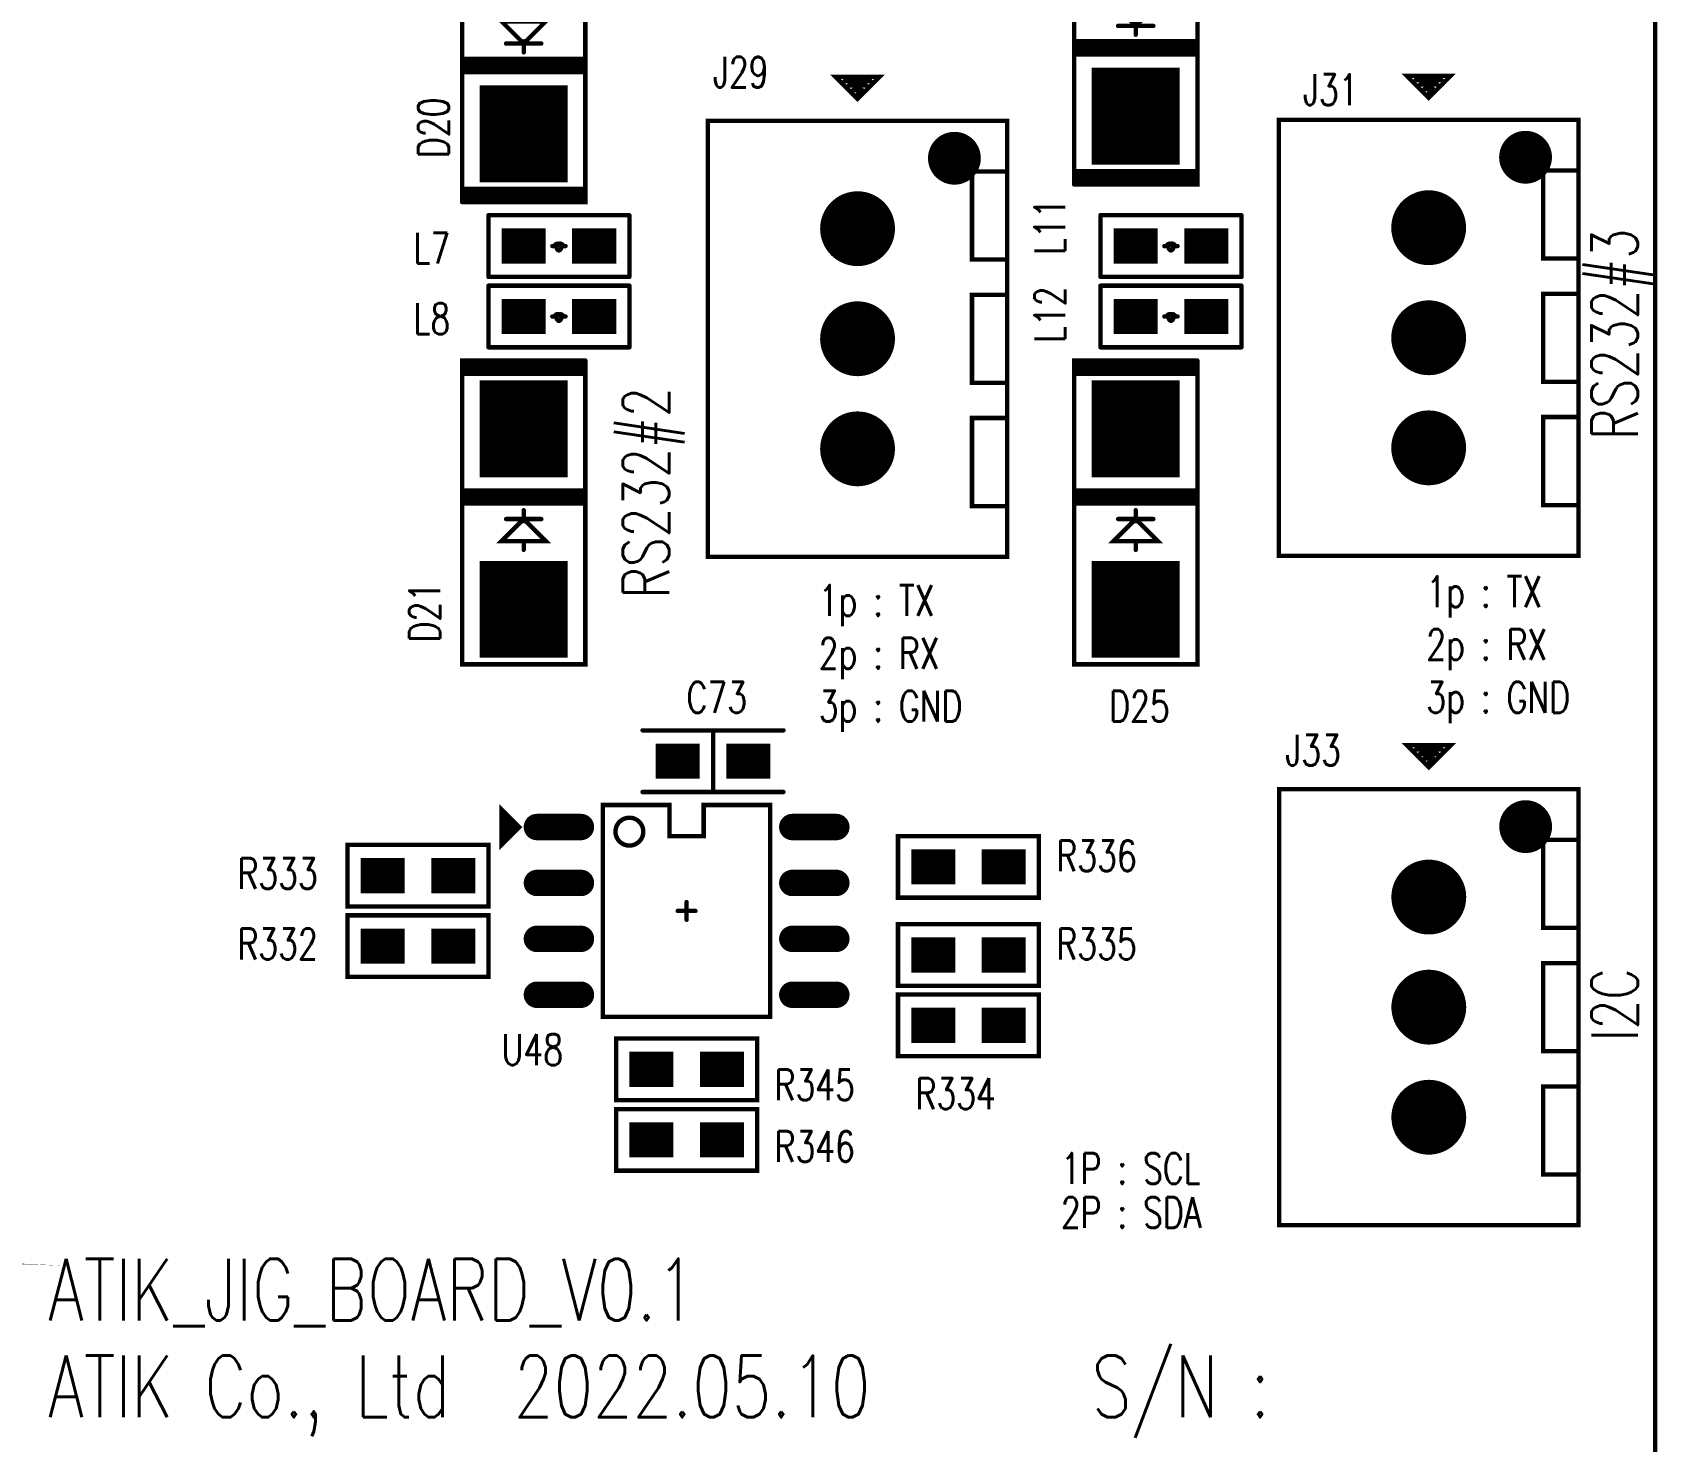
# Model space of a CAD drawing. Extents: x -22 to 239, y -29 to 162.
# Drawn here: x 201.14 to 238.05, y 30.65 to 62.65 of the extents above; entities that cross this region are included whole.
import ezdxf

# ---------------------------------------------------------------- set-up
doc = ezdxf.new("R2010")
doc.units = 0
for name, color, linetype in [('2D_LINE_126', 255, 'CONTINUOUS'), ('BOARD_OUTLINE_00', 255, 'CONTINUOUS'), ('DRIL_NPLTE_THRU_01', 5, 'CONTINUOUS'), ('DRIL_NPLTE_THRU_02', 106, 'CONTINUOUS'), ('DRIL_NPLTE_THRU_03', 96, 'CONTINUOUS'), ('DRIL_NPLTE_THRU_04', 34, 'CONTINUOUS'), ('DRIL_PLTE_THRU_01', 5, 'CONTINUOUS'), ('DRIL_PLTE_THRU_02', 106, 'CONTINUOUS'), ('DRIL_PLTE_THRU_03', 96, 'CONTINUOUS'), ('DRIL_PLTE_THRU_04', 34, 'CONTINUOUS'), ('DRIL_SYMBOL', 255, 'CONTINUOUS'), ('PADS_BOT', 43, 'CONTINUOUS'), ('PADS_INNER', 186, 'CONTINUOUS'), ('PADS_TOP', 186, 'CONTINUOUS'), ('PART_NAME_01', 3, 'CONTINUOUS'), ('PART_TOP_2DLINE_00', 150, 'CONTINUOUS'), ('TEXT_126', 255, 'CONTINUOUS')]:
    doc.layers.add(name, color=color, linetype=linetype)
doc.styles.add('W0$1', font='simplex', dxfattribs={"width": 0.75})
doc.styles.add('W0$15', font='simplex', dxfattribs={"width": 0.75})
doc.styles.add('W0$2', font='simplex', dxfattribs={"width": 0.75})

# ---------------------------------------------------------------- blocks, each defined once
blk = doc.blocks.new('BOARD_100')
at = {"layer": 'BOARD_OUTLINE_00', "const_width": 0.1}
blk.add_lwpolyline([(0, -1, -0.4142135624), (1, 0), (237, 0, -0.4142135624), (238, -1), (238, -149, -0.4142135624), (237, -150), (1, -150, -0.4142135624), (0, -149)], format="xyb", close=True, dxfattribs=at)
blk = doc.blocks.new('DRAWING_129')
at = {"layer": '2D_LINE_126', "const_width": 0.1}
blk.add_lwpolyline([(0.9650193333, 2.6904006667), (0.9769233333, 2.6906893333), (1.5518906667, 2.6906893333), (1.5580453333, 2.6904006667)], close=True, dxfattribs=at)
blk = doc.blocks.new('SMOOTH_0$1')
at = {"const_width": 0.05}
blk.add_lwpolyline([(-0.025, 0, 1), (0.025, 0, 1)], format="xyb", close=True, dxfattribs=at)
blk = doc.blocks.new('PART_BODY_TOP_5')
at = {"layer": 'PART_TOP_2DLINE_00', "const_width": 0.1}
for points in [[(-2.405, 1.9), (-2.405, 0.3875), (-1.7, 0.3875), (-1.7, -0.3875), (-2.405, -0.3875), (-2.405, -1.9), (2.405, -1.9), (2.405, 1.9)], [(-1.9, -3.8), (-2.3, -4.2), (-1.5, -4.2)]]:
    blk.add_lwpolyline(points, close=True, dxfattribs=at)
for points in [[(-0.2, 0), (0.2, 0)], [(0, 0.2), (0, -0.2)], [(-1.6, -4.1), (-2.2, -4.1)], [(-2.1, -4), (-1.7, -4)], [(-1.8, -3.9), (-2, -3.9)]]:
    blk.add_lwpolyline(points, dxfattribs=at)
blk.add_lwpolyline([(-2.1162273333, -1.3, 1), (-1.4837726667, -1.3, 1)], format="xyb", close=True, dxfattribs=at)
at = {"layer": 'PART_TOP_2DLINE_00'}
for p in [(-2.405, 1.9), (2.405, 1.9), (-2.405, 0.3875), (-1.7, 0.3875), (-0.2, 0), (0, 0.2), (0.2, 0), (-2.405, -0.3875), (-1.7, -0.3875), (0, -0.2), (-2.405, -1.9), (2.405, -1.9), (-2.2, -4.1), (-2.1, -4), (-2, -3.9), (-1.9, -3.8), (-1.8, -3.9), (-1.7, -4), (-1.6, -4.1), (-2.3, -4.2), (-1.5, -4.2)]:
    blk.add_blockref('SMOOTH_0$1', p, dxfattribs=at)
blk = doc.blocks.new('DRIL_HOLE_0')
blk.add_lwpolyline([(0, 0, 1), (0, 0, 1)], format="xyb", close=True)
blk = doc.blocks.new('PAD_1')
blk.add_lwpolyline([(0, 0, 1), (0, 0, 1)], format="xyb", close=True)
blk = doc.blocks.new('PAD_3')
at = {"const_width": 0.3}
blk.add_lwpolyline([(-0.5, -0.15), (0.5, -0.15, 1), (0.5, 0.15), (-0.5, 0.15, 1)], format="xyb", close=True, dxfattribs=at)
blk = doc.blocks.new('STK_TOP_106')
at = {"layer": 'DRIL_NPLTE_THRU_01'}
blk.add_blockref('DRIL_HOLE_0', (0, 0), dxfattribs=at)
at = {"layer": 'DRIL_NPLTE_THRU_02'}
blk.add_blockref('DRIL_HOLE_0', (0, 0), dxfattribs=at)
at = {"layer": 'DRIL_NPLTE_THRU_03'}
blk.add_blockref('DRIL_HOLE_0', (0, 0), dxfattribs=at)
at = {"layer": 'DRIL_NPLTE_THRU_04'}
blk.add_blockref('DRIL_HOLE_0', (0, 0), dxfattribs=at)
at = {"layer": 'PADS_BOT'}
blk.add_blockref('PAD_1', (0, 0), dxfattribs=at)
at = {"layer": 'PADS_INNER'}
blk.add_blockref('PAD_1', (0, 0), dxfattribs=at)
at = {"layer": 'PADS_TOP', "rotation": 90}
blk.add_blockref('PAD_3', (0, 0), dxfattribs=at)
blk = doc.blocks.new('SYM_TOP_8')
for name, p in [('STK_TOP_106', (-1.905, 2.9)), ('STK_TOP_106', (-0.635, 2.9)), ('STK_TOP_106', (0.635, 2.9)), ('STK_TOP_106', (1.905, 2.9)), ('PART_BODY_TOP_5', (0, 0)), ('STK_TOP_106', (-1.905, -2.9)), ('STK_TOP_106', (-0.635, -2.9)), ('STK_TOP_106', (0.635, -2.9)), ('STK_TOP_106', (1.905, -2.9))]:
    blk.add_blockref(name, p)
blk = doc.blocks.new('PART_TOP_6')
blk.add_blockref('SYM_TOP_8', (0, 0))
at = {"layer": 'PART_NAME_01', "style": 'W0$1', "width": 0.75}
blk.add_text('U48', height=0.7, rotation=90, dxfattribs=at).set_placement((3.5, -4.1999993333))
blk = doc.blocks.new('PART_BODY_TOP_23')
at = {"layer": 'PART_TOP_2DLINE_00', "const_width": 0.1}
for points in [[(-5, 3.5), (-6, 4.5), (-4, 4.5)], [(-3.57, 3.365), (3.57, 3.365), (3.57, -3.365), (-3.57, -3.365)]]:
    blk.add_lwpolyline(points, close=True, dxfattribs=at)
for points in [[(-1.5, 3), (-3, 3)], [(-0.5, 3), (-0.5, -3)], [(0.5, 3), (0.5, -3)], [(1.5, 3), (3, 3)], [(-1.5, 0), (-3, 0)], [(-1.5, 0), (-3, 0)], [(1.5, 0), (3, 0)], [(1.5, 0), (3, 0)], [(-1.5, -3), (-3, -3)], [(1.5, -3), (3, -3)]]:
    blk.add_lwpolyline(points, dxfattribs=at)
for points in [[(-1.5, 3, -1), (-1.5, 2)], [(1.5, 2, -1), (1.5, 3)], [(-1.5, 2, -1), (-1.5, 1)], [(1.5, 1, -1), (1.5, 2)], [(-1.5, 1, -1), (-1.5, 0)], [(1.5, 0, -1), (1.5, 1)], [(-1.5, 0, -1), (-1.5, -1)], [(1.5, -1, -1), (1.5, 0)], [(-1.5, -1, -1), (-1.5, -2)], [(1.5, -2, -1), (1.5, -1)], [(-1.5, -2, -1), (-1.5, -3)], [(1.5, -3, -1), (1.5, -2)]]:
    blk.add_lwpolyline(points, format="xyb", dxfattribs=at)
blk.add_lwpolyline([(-3, 2, 1), (-2, 2, 1)], format="xyb", close=True, dxfattribs=at)
at = {"layer": 'PART_TOP_2DLINE_00'}
for p in [(-6, 4.5), (-4, 4.5), (-5, 3.5), (-3.57, 3.365), (3.57, 3.365), (-3, 3), (-1.5, 3), (-1.5, 3), (-0.5, 3), (0.5, 3), (1.5, 3), (1.5, 3), (3, 3), (-1.5, 2), (-1.5, 2), (1.5, 2), (1.5, 2), (-1.5, 1), (-1.5, 1), (1.5, 1), (1.5, 1), (-3, 0), (-3, 0), (-1.5, 0), (-1.5, 0), (-1.5, 0), (-1.5, 0), (1.5, 0), (1.5, 0), (1.5, 0), (1.5, 0), (3, 0), (3, 0), (-1.5, -1), (-1.5, -1), (1.5, -1), (1.5, -1), (-1.5, -2), (-1.5, -2), (1.5, -2), (1.5, -2), (-3, -3), (-1.5, -3), (-1.5, -3), (-0.5, -3), (0.5, -3), (1.5, -3), (1.5, -3), (3, -3), (-3.57, -3.365), (3.57, -3.365)]:
    blk.add_blockref('SMOOTH_0$1', p, dxfattribs=at)
blk = doc.blocks.new('PAD_16')
at = {"const_width": 1}
blk.add_lwpolyline([(-0.9, 0), (0.9, 0)], dxfattribs=at)
blk = doc.blocks.new('STK_TOP_121')
at = {"layer": 'DRIL_PLTE_THRU_01'}
blk.add_blockref('DRIL_HOLE_0', (0, 0), dxfattribs=at)
at = {"layer": 'DRIL_PLTE_THRU_02'}
blk.add_blockref('DRIL_HOLE_0', (0, 0), dxfattribs=at)
at = {"layer": 'DRIL_PLTE_THRU_03'}
blk.add_blockref('DRIL_HOLE_0', (0, 0), dxfattribs=at)
at = {"layer": 'DRIL_PLTE_THRU_04'}
blk.add_blockref('DRIL_HOLE_0', (0, 0), dxfattribs=at)
at = {"layer": 'PADS_BOT'}
blk.add_blockref('PAD_1', (0, 0), dxfattribs=at)
at = {"layer": 'PADS_INNER'}
blk.add_blockref('PAD_1', (0, 0), dxfattribs=at)
at = {"layer": 'PADS_TOP'}
blk.add_blockref('PAD_16', (0, 0), dxfattribs=at)
blk = doc.blocks.new('SYM_TOP_26')
for name, p in [('PART_BODY_TOP_23', (0, 0)), ('STK_TOP_121', (-4.7, 2.54)), ('STK_TOP_121', (4.7, 2.54)), ('STK_TOP_121', (-4.7, 0)), ('STK_TOP_121', (4.7, 0)), ('STK_TOP_121', (-4.7, -2.54)), ('STK_TOP_121', (4.7, -2.54))]:
    blk.add_blockref(name, p)
blk = doc.blocks.new('PART_TOP_24')
blk.add_blockref('SYM_TOP_26', (0, 0))
at = {"layer": 'PART_NAME_01', "style": 'W0$1', "width": 0.75}
blk.add_text('T1', height=0.7, dxfattribs=at).set_placement((-3.4, 3.8))
blk = doc.blocks.new('PART_BODY_TOP_33')
at = {"layer": 'PART_TOP_2DLINE_00', "const_width": 0.1}
for points in [[(-4.95, -3.4), (4.95, -3.4), (4.95, 3.4), (-4.95, 3.4)], [(-3.8, -2.6), (-1.8, -2.6), (-1.8, -3.4), (-3.8, -3.4)], [(-1, -2.6), (1, -2.6), (1, -3.4), (-1, -3.4)], [(1.8, -2.6), (3.8, -2.6), (3.8, -3.4), (1.8, -3.4)]]:
    blk.add_lwpolyline(points, close=True, dxfattribs=at)
for points in [[(5.45, 0), (5.95, 0.5), (5.95, -0.5), (5.45, 0)], [(5.55, -0.1), (5.55, 0)], [(5.65, -0.1), (5.65, 0.1)], [(5.75, -0.2), (5.75, 0.2)], [(5.85, -0.3), (5.85, 0.3)]]:
    blk.add_lwpolyline(points, dxfattribs=at)
at = {"layer": 'PART_TOP_2DLINE_00'}
for p in [(-4.95, 3.4), (4.95, 3.4), (5.95, 0.5), (5.45, 0), (5.45, 0), (5.55, 0), (5.65, 0.1), (5.75, 0.2), (5.85, 0.3), (5.55, -0.1), (5.65, -0.1), (5.75, -0.2), (5.85, -0.3), (5.95, -0.5), (-3.8, -2.6), (-1.8, -2.6), (-1, -2.6), (1, -2.6), (1.8, -2.6), (3.8, -2.6), (-4.95, -3.4), (-3.8, -3.4), (-1.8, -3.4), (-1, -3.4), (1, -3.4), (1.8, -3.4), (3.8, -3.4), (4.95, -3.4)]:
    blk.add_blockref('SMOOTH_0$1', p, dxfattribs=at)
blk = doc.blocks.new('DRIL_SYMBOL_1')
at = {"layer": 'DRIL_SYMBOL', "const_width": 0.0508}
for points in [[(-0.254, 0), (0.254, 0)], [(0, -0.254), (0, 0.254)]]:
    blk.add_lwpolyline(points, dxfattribs=at)
blk = doc.blocks.new('DRIL_HOLE_1')
at = {"const_width": 0.5}
blk.add_lwpolyline([(-0.25, 0, 1), (0.25, 0, 1)], format="xyb", close=True, dxfattribs=at)
blk.add_blockref('DRIL_SYMBOL_1', (0, 0))
blk = doc.blocks.new('PAD_21')
at = {"const_width": 0.85}
blk.add_lwpolyline([(0, -0.425, 1), (0, 0.425, 1)], format="xyb", close=True, dxfattribs=at)
blk = doc.blocks.new('STK_TOP_133')
at = {"layer": 'DRIL_PLTE_THRU_01'}
blk.add_blockref('DRIL_HOLE_1', (0, 0), dxfattribs=at)
at = {"layer": 'DRIL_PLTE_THRU_02'}
blk.add_blockref('DRIL_HOLE_1', (0, 0), dxfattribs=at)
at = {"layer": 'DRIL_PLTE_THRU_03'}
blk.add_blockref('DRIL_HOLE_1', (0, 0), dxfattribs=at)
at = {"layer": 'DRIL_PLTE_THRU_04'}
blk.add_blockref('DRIL_HOLE_1', (0, 0), dxfattribs=at)
at = {"layer": 'PADS_BOT'}
blk.add_blockref('PAD_21', (0, 0), dxfattribs=at)
at = {"layer": 'PADS_INNER'}
blk.add_blockref('PAD_21', (0, 0), dxfattribs=at)
at = {"layer": 'PADS_TOP'}
blk.add_blockref('PAD_21', (0, 0), dxfattribs=at)
blk = doc.blocks.new('DRIL_SYMBOL_1$2')
at = {"layer": 'DRIL_SYMBOL', "const_width": 0.0508}
for points in [[(-0.254, 0), (0.254, 0)], [(0, -0.254), (0, 0.254)]]:
    blk.add_lwpolyline(points, dxfattribs=at)
blk = doc.blocks.new('DRIL_HOLE_1$2')
at = {"const_width": 0.6}
blk.add_lwpolyline([(-0.3, 0, 1), (0.3, 0, 1)], format="xyb", close=True, dxfattribs=at)
blk.add_blockref('DRIL_SYMBOL_1$2', (0, 0))
blk = doc.blocks.new('PAD_22')
at = {"const_width": 0.6}
blk.add_lwpolyline([(0, -0.3, 1), (0, 0.3, 1)], format="xyb", close=True, dxfattribs=at)
blk = doc.blocks.new('STK_TOP_134')
at = {"layer": 'DRIL_NPLTE_THRU_01'}
blk.add_blockref('DRIL_HOLE_1$2', (0, 0), dxfattribs=at)
at = {"layer": 'DRIL_NPLTE_THRU_02'}
blk.add_blockref('DRIL_HOLE_1$2', (0, 0), dxfattribs=at)
at = {"layer": 'DRIL_NPLTE_THRU_03'}
blk.add_blockref('DRIL_HOLE_1$2', (0, 0), dxfattribs=at)
at = {"layer": 'DRIL_NPLTE_THRU_04'}
blk.add_blockref('DRIL_HOLE_1$2', (0, 0), dxfattribs=at)
at = {"layer": 'PADS_BOT'}
blk.add_blockref('PAD_22', (0, 0), dxfattribs=at)
at = {"layer": 'PADS_INNER'}
blk.add_blockref('PAD_22', (0, 0), dxfattribs=at)
at = {"layer": 'PADS_TOP'}
blk.add_blockref('PAD_22', (0, 0), dxfattribs=at)
blk = doc.blocks.new('SYM_TOP_36')
for name, p in [('PART_BODY_TOP_33', (0, 0)), ('STK_TOP_133', (-2.5, 0)), ('STK_TOP_133', (0, 0)), ('STK_TOP_133', (2.5, 0)), ('STK_TOP_134', (4.1, -2.2))]:
    blk.add_blockref(name, p)
blk = doc.blocks.new('PART_TOP_45')
blk.add_blockref('SYM_TOP_36', (0, 0))
at = {"layer": 'PART_NAME_01', "style": 'W0$1', "width": 0.75}
blk.add_text('J29', height=0.7, rotation=270, dxfattribs=at).set_placement((5.705962, 3.2821306667))
blk = doc.blocks.new('PART_TOP_46')
blk.add_blockref('SYM_TOP_36', (0, 0))
at = {"layer": 'PART_NAME_01', "style": 'W0$1', "width": 0.75}
blk.add_text('J31', height=0.7, rotation=270, dxfattribs=at).set_placement((5.2834333333, 2.852886))
blk = doc.blocks.new('PART_TOP_48')
blk.add_blockref('SYM_TOP_36', (0, 0))
at = {"layer": 'PART_NAME_01', "style": 'W0$1', "width": 0.75}
blk.add_text('J33', height=0.7, rotation=270, dxfattribs=at).set_placement((5.4860013333, 3.255726))
blk = doc.blocks.new('PART_BODY_TOP_36')
at = {"layer": 'PART_TOP_2DLINE_00', "const_width": 0.1}
for points in [[(-1.599946, 0.700024), (1.599946, 0.700024)], [(0, 0.700024), (0, -0.700024)], [(-1.599946, -0.700024), (1.599946, -0.700024)]]:
    blk.add_lwpolyline(points, dxfattribs=at)
at = {"layer": 'PART_TOP_2DLINE_00'}
for p in [(-1.599946, 0.700024), (0, 0.700024), (1.599946, 0.700024), (-1.599946, -0.700024), (0, -0.700024), (1.599946, -0.700024)]:
    blk.add_blockref('SMOOTH_0$1', p, dxfattribs=at)
blk = doc.blocks.new('PAD_25')
at = {"const_width": 0.8}
blk.add_lwpolyline([(-0.5, 0), (0.5, 0)], dxfattribs=at)
blk = doc.blocks.new('STK_TOP_43')
at = {"layer": 'DRIL_NPLTE_THRU_01'}
blk.add_blockref('DRIL_HOLE_0', (0, 0), dxfattribs=at)
at = {"layer": 'DRIL_NPLTE_THRU_02'}
blk.add_blockref('DRIL_HOLE_0', (0, 0), dxfattribs=at)
at = {"layer": 'DRIL_NPLTE_THRU_03'}
blk.add_blockref('DRIL_HOLE_0', (0, 0), dxfattribs=at)
at = {"layer": 'DRIL_NPLTE_THRU_04'}
blk.add_blockref('DRIL_HOLE_0', (0, 0), dxfattribs=at)
at = {"layer": 'PADS_BOT'}
blk.add_blockref('PAD_1', (0, 0), dxfattribs=at)
at = {"layer": 'PADS_INNER'}
blk.add_blockref('PAD_1', (0, 0), dxfattribs=at)
at = {"layer": 'PADS_TOP'}
blk.add_blockref('PAD_25', (0, 0), dxfattribs=at)
blk = doc.blocks.new('SYM_TOP_39')
for name, p in [('PART_BODY_TOP_36', (0, 0)), ('STK_TOP_43', (-0.8001, 0)), ('STK_TOP_43', (0.8001, 0))]:
    blk.add_blockref(name, p)
blk = doc.blocks.new('PART_TOP_103')
blk.add_blockref('SYM_TOP_39', (0, 0))
at = {"layer": 'PART_NAME_01', "style": 'W0$1', "width": 0.75}
blk.add_text('C73', height=0.7, dxfattribs=at).set_placement((-0.6, 1.1))
blk = doc.blocks.new('PART_BODY_TOP_39')
at = {"layer": 'PART_TOP_2DLINE_00', "const_width": 0.1}
for points in [[(-1.599946, 0.700024), (1.599946, 0.700024)], [(-1.599946, -0.700024), (-1.599946, 0.700024)], [(1.599946, 0.700024), (1.599946, -0.700024)], [(-0.150114, 0), (-0.100076, 0)], [(0.150114, 0), (0.100076, 0)], [(-1.599946, -0.700024), (1.599946, -0.700024)]]:
    blk.add_lwpolyline(points, dxfattribs=at)
for points in [[(0, -0.100076, 1.6175588743), (-0.100076, 0)], [(0.100076, 0, 1.6175588743), (0, -0.100076)]]:
    blk.add_lwpolyline(points, format="xyb", dxfattribs=at)
at = {"layer": 'PART_TOP_2DLINE_00'}
for p in [(-1.599946, 0.700024), (-1.599946, 0.700024), (1.599946, 0.700024), (1.599946, 0.700024), (-0.150114, 0), (-0.100076, 0), (-0.100076, 0), (0.100076, 0), (0.100076, 0), (0.150114, 0), (0, -0.100076), (0, -0.100076), (-1.599946, -0.700024), (-1.599946, -0.700024), (1.599946, -0.700024), (1.599946, -0.700024)]:
    blk.add_blockref('SMOOTH_0$1', p, dxfattribs=at)
blk = doc.blocks.new('SYM_TOP_42')
for name, p in [('PART_BODY_TOP_39', (0, 0)), ('STK_TOP_43', (-0.8001, 0)), ('STK_TOP_43', (0.8001, 0))]:
    blk.add_blockref(name, p)
blk = doc.blocks.new('PART_TOP_133')
blk.add_blockref('SYM_TOP_42', (0, 0))
at = {"layer": 'PART_NAME_01', "style": 'W0$1', "width": 0.75}
blk.add_text('L11', height=0.7, rotation=90, dxfattribs=at).set_placement((-2.4, -0.2))
blk = doc.blocks.new('PART_TOP_134')
blk.add_blockref('SYM_TOP_42', (0, 0))
at = {"layer": 'PART_NAME_01', "style": 'W0$1', "width": 0.75}
blk.add_text('L12', height=0.7, rotation=90, dxfattribs=at).set_placement((-2.4, -0.6))
blk = doc.blocks.new('PART_TOP_142')
blk.add_blockref('SYM_TOP_42', (0, 0))
at = {"layer": 'PART_NAME_01', "style": 'W0$1', "width": 0.75}
blk.add_text('L7', height=0.7, dxfattribs=at).set_placement((-3.3, -0.4))
blk = doc.blocks.new('PART_TOP_143')
blk.add_blockref('SYM_TOP_42', (0, 0))
at = {"layer": 'PART_NAME_01', "style": 'W0$1', "width": 0.75}
blk.add_text('L8', height=0.7, dxfattribs=at).set_placement((-3.3, -0.4))
blk = doc.blocks.new('PART_BODY_TOP_45')
at = {"layer": 'PART_TOP_2DLINE_00', "const_width": 0.1}
blk.add_lwpolyline([(-1.599946, 0.700024), (1.599946, 0.700024), (1.599946, -0.700024), (-1.599946, -0.700024), (-1.599946, 0.700024)], dxfattribs=at)
at = {"layer": 'PART_TOP_2DLINE_00'}
for p in [(-1.599946, 0.700024), (-1.599946, 0.700024), (1.599946, 0.700024), (-1.599946, -0.700024), (1.599946, -0.700024)]:
    blk.add_blockref('SMOOTH_0$1', p, dxfattribs=at)
blk = doc.blocks.new('SYM_TOP_48')
for name, p in [('PART_BODY_TOP_45', (0, 0)), ('STK_TOP_43', (-0.8001, 0)), ('STK_TOP_43', (0.8001, 0))]:
    blk.add_blockref(name, p)
blk = doc.blocks.new('PART_TOP_391')
blk.add_blockref('SYM_TOP_48', (0, 0))
at = {"layer": 'PART_NAME_01', "style": 'W0$1', "width": 0.75}
blk.add_text('R332', height=0.7, rotation=180, dxfattribs=at).set_placement((4.1, 0.3))
blk = doc.blocks.new('PART_TOP_392')
blk.add_blockref('SYM_TOP_48', (0, 0))
at = {"layer": 'PART_NAME_01', "style": 'W0$1', "width": 0.75}
blk.add_text('R333', height=0.7, rotation=180, dxfattribs=at).set_placement((4.1, 0.3))
blk = doc.blocks.new('PART_TOP_393')
blk.add_blockref('SYM_TOP_48', (0, 0))
at = {"layer": 'PART_NAME_01', "style": 'W0$1', "width": 0.75}
blk.add_text('R334', height=0.7, rotation=180, dxfattribs=at).set_placement((1.1999993333, 1.9))
blk = doc.blocks.new('PART_TOP_394')
blk.add_blockref('SYM_TOP_48', (0, 0))
at = {"layer": 'PART_NAME_01', "style": 'W0$1', "width": 0.75}
blk.add_text('R335', height=0.7, rotation=180, dxfattribs=at).set_placement((-2, 0.0999993333))
blk = doc.blocks.new('PART_TOP_395')
blk.add_blockref('SYM_TOP_48', (0, 0))
at = {"layer": 'PART_NAME_01', "style": 'W0$1', "width": 0.75}
blk.add_text('R336', height=0.7, rotation=180, dxfattribs=at).set_placement((-2, 0.0999993333))
blk = doc.blocks.new('PART_TOP_405')
blk.add_blockref('SYM_TOP_48', (0, 0))
at = {"layer": 'PART_NAME_01', "style": 'W0$1', "width": 0.75}
blk.add_text('R345', height=0.7, rotation=180, dxfattribs=at).set_placement((-2, 0.6999993333))
blk = doc.blocks.new('PART_TOP_406')
blk.add_blockref('SYM_TOP_48', (0, 0))
at = {"layer": 'PART_NAME_01', "style": 'W0$1', "width": 0.75}
blk.add_text('R346', height=0.7, rotation=180, dxfattribs=at).set_placement((-2, 0.4999993333))
blk = doc.blocks.new('PART_BODY_TOP_49')
at = {"layer": 'PART_TOP_2DLINE_00', "const_width": 0.1}
for points in [[(-3.6, 1.4), (-3.6, -1.4), (-3.5, -1.4), (-3.5, 1.4)], [(-2.5, 1.4), (-3.6, 1.4)], [(-3.45, 1.35), (-3.45, -1.35), (-3.35, -1.35), (-3.35, 1.35)], [(-2.7, 1.4), (2.7, 1.4)], [(-0.65, -1.4), (-0.65, 1.4), (-0.55, 1.4), (-0.55, -1.4), (-0.45, -1.4), (-0.45, 1.4), (-0.35, 1.4), (-0.35, -1.4)], [(0, 0), (0.5, 0.5), (0.5, -0.5), (0, 0)], [(0, 0.4), (0, -0.4)], [(0.05, 0), (-0.2, 0)], [(0.5, 0), (0.7, 0)], [(-2.6, -1.4), (-3.6, -1.4)], [(2.7, -1.4), (-2.7, -1.4)]]:
    blk.add_lwpolyline(points, dxfattribs=at)
blk.add_lwpolyline([(-3.3, 1.4), (3.3, 1.4), (3.3, -1.4), (-3.3, -1.4)], close=True, dxfattribs=at)
at = {"layer": 'PART_TOP_2DLINE_00'}
for p in [(-3.6, 1.4), (-3.6, 1.4), (-3.5, 1.4), (-3.45, 1.35), (-3.35, 1.35), (-3.3, 1.4), (-2.7, 1.4), (-2.5, 1.4), (-0.65, 1.4), (-0.55, 1.4), (-0.45, 1.4), (-0.35, 1.4), (2.7, 1.4), (3.3, 1.4), (0, 0.4), (0.5, 0.5), (-0.2, 0), (0, 0), (0, 0), (0.05, 0), (0.5, 0), (0.7, 0), (0, -0.4), (0.5, -0.5), (-3.6, -1.4), (-3.6, -1.4), (-3.5, -1.4), (-3.45, -1.35), (-3.35, -1.35), (-3.3, -1.4), (-2.7, -1.4), (-2.6, -1.4), (-0.65, -1.4), (-0.55, -1.4), (-0.45, -1.4), (-0.35, -1.4), (2.7, -1.4), (3.3, -1.4)]:
    blk.add_blockref('SMOOTH_0$1', p, dxfattribs=at)
blk = doc.blocks.new('PAD_33')
at = {"const_width": 2}
blk.add_lwpolyline([(-1.1, 0), (1.1, 0)], dxfattribs=at)
blk = doc.blocks.new('STK_TOP_148')
at = {"layer": 'DRIL_PLTE_THRU_01'}
blk.add_blockref('DRIL_HOLE_0', (0, 0), dxfattribs=at)
at = {"layer": 'DRIL_PLTE_THRU_02'}
blk.add_blockref('DRIL_HOLE_0', (0, 0), dxfattribs=at)
at = {"layer": 'DRIL_PLTE_THRU_03'}
blk.add_blockref('DRIL_HOLE_0', (0, 0), dxfattribs=at)
at = {"layer": 'DRIL_PLTE_THRU_04'}
blk.add_blockref('DRIL_HOLE_0', (0, 0), dxfattribs=at)
at = {"layer": 'PADS_BOT'}
blk.add_blockref('PAD_1', (0, 0), dxfattribs=at)
at = {"layer": 'PADS_INNER'}
blk.add_blockref('PAD_1', (0, 0), dxfattribs=at)
at = {"layer": 'PADS_TOP'}
blk.add_blockref('PAD_33', (0, 0), dxfattribs=at)
blk = doc.blocks.new('SYM_TOP_52')
for name, p in [('PART_BODY_TOP_49', (0, 0)), ('STK_TOP_148', (-2.05, 0)), ('STK_TOP_148', (2.05, 0))]:
    blk.add_blockref(name, p)
blk = doc.blocks.new('PART_TOP_538')
blk.add_blockref('SYM_TOP_52', (0, 0))
at = {"layer": 'PART_NAME_01', "style": 'W0$1', "width": 0.75}
blk.add_text('D20', height=0.7, dxfattribs=at).set_placement((-2.6, 1.6999993333))
blk = doc.blocks.new('PART_TOP_539')
blk.add_blockref('SYM_TOP_52', (0, 0))
at = {"layer": 'PART_NAME_01', "style": 'W0$1', "width": 0.75}
blk.add_text('D21', height=0.7, rotation=180, dxfattribs=at).set_placement((2.8, -1.8999993333))
blk = doc.blocks.new('PART_TOP_542')
blk.add_blockref('SYM_TOP_52', (0, 0))
at = {"layer": 'PART_NAME_01', "style": 'W0$1', "width": 0.75}
blk.add_text('D24', height=0.7, dxfattribs=at).set_placement((0.4, -2.4))
blk = doc.blocks.new('PART_TOP_543')
blk.add_blockref('SYM_TOP_52', (0, 0))
at = {"layer": 'PART_NAME_01', "style": 'W0$1', "width": 0.75}
blk.add_text('D25', height=0.7, rotation=90, dxfattribs=at).set_placement((4.6, -0.5999993333))

msp = doc.modelspace()

# ---------------------------------------------------------------- block references
for name, p in [('BOARD_100', (0, 150)), ('PART_TOP_142', (213.1, 57.8)), ('PART_TOP_133', (227, 57.8)), ('PART_TOP_143', (213.1, 56.2)), ('PART_TOP_134', (227, 56.2)), ('PART_TOP_103', (216.6, 46.1)), ('DRAWING_129', (198.2, 32)), ('PART_TOP_24', (203.6, 26.9))]:
    msp.add_blockref(name, p)
for name, p, rotation in [('PART_TOP_542', (226.2, 62.8), 90), ('PART_TOP_538', (212.3, 62.4), 90), ('PART_TOP_45', (219.8821306667, 55.694038), 90), ('PART_TOP_46', (232.852886, 55.7165666667), 90), ('PART_TOP_539', (212.3, 51.6), 270), ('PART_TOP_543', (226.2, 51.6), 270), ('PART_TOP_48', (232.855726, 40.5139986667), 90), ('PART_TOP_6', (216, 42.7), 270), ('PART_TOP_395', (222.4, 43.7), 180), ('PART_TOP_392', (209.9, 43.5), 180), ('PART_TOP_391', (209.9, 41.9), 180), ('PART_TOP_394', (222.4, 41.7), 180), ('PART_TOP_393', (222.4, 40.1), 180), ('PART_TOP_405', (216, 39.1), 180), ('PART_TOP_406', (216, 37.5), 180)]:
    msp.add_blockref(name, p, dxfattribs=dict(rotation=rotation))

# ---------------------------------------------------------------- texts
at = {"layer": 'TEXT_126', "style": 'W0$15', "width": 0.75}
for s, p in [('RS232#3', (237.6, 53.4)), ('RS232#2', (215.6, 49.8)), (' I2C', (237.6, 39.2))]:
    msp.add_text(s, height=1.05, rotation=90, dxfattribs=at).set_placement(p)
at = {"layer": 'TEXT_126', "width": 0.75}
for s, height, style, p in [('1p : TX', 0.7, 'W0$1', (232.8, 49.6)), ('1p : TX', 0.7, 'W0$1', (219, 49.4)), ('2p : RX', 0.7, 'W0$1', (232.8, 48.4)), ('2p : RX', 0.7, 'W0$1', (219, 48.2)), ('3p : GND', 0.7, 'W0$1', (219, 47)), ('3p : GND', 0.7, 'W0$1', (232.8, 47.2)), ('1P : SCL', 0.7, 'W0$1', (224.5, 36.5)), ('2P : SDA', 0.7, 'W0$1', (224.5, 35.5)), ('ATIK_JIG_BOARD_V0.1', 1.4, 'W0$2', (201.5, 33.4)), ('S/N :', 1.4, 'W0$2', (225.2, 31.2)), ('ATIK Co., Ltd  2022.05.10', 1.4, 'W0$2', (201.5, 31.2))]:
    msp.add_text(s, height=height, dxfattribs=dict(at, style=style)).set_placement(p)

doc.saveas('drawing.dxf')
